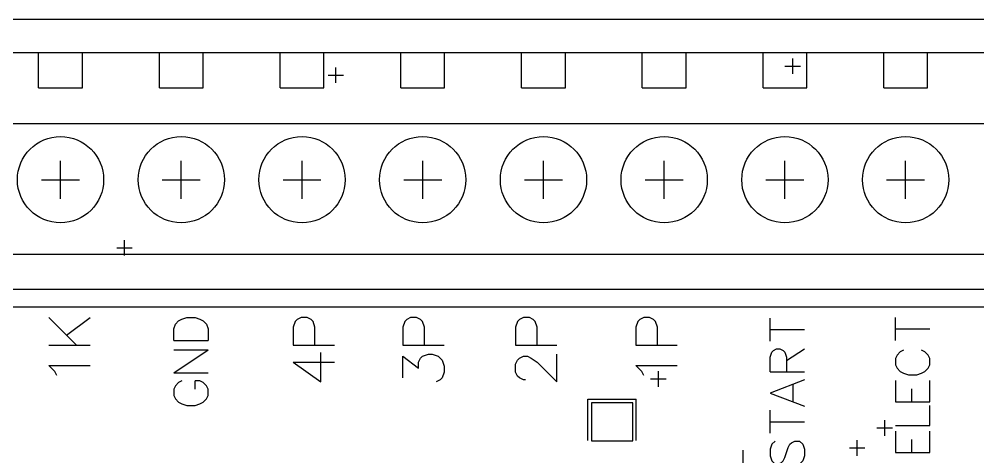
# Model space of a CAD drawing. Extents: x -69.4 to 29.6, y -21.9 to 37.7.
# Drawn here: x -44.76 to -16.96, y 25.03 to 37.71 of the extents above; entities that cross this region are included whole.
import ezdxf

# ---------------------------------------------------------------- set-up
doc = ezdxf.new("R2010")
doc.units = 0
doc.layers.get('0').update_dxf_attribs({"linetype": 'CONTINUOUS'})
for name, color, linetype in [('gg1', 1, 'CONTINUOUS'), ('gto', 5, 'CONTINUOUS'), ('gts', 1, 'CONTINUOUS')]:
    doc.layers.add(name, color=color, linetype=linetype)

# ---------------------------------------------------------------- blocks, each defined once
blk = doc.blocks.new('D55')
blk.add_lwpolyline([(-0.601499, -0.551499), (0.601499, -0.551499), (0.601499, 0.551499), (-0.601499, 0.551499)], close=True)
blk = doc.blocks.new('D80')
blk.add_circle((0, 0), 1.25)

msp = doc.modelspace()

# ---------------------------------------------------------------- linework, layer by layer
at = {"layer": 'gg1', "color": 1}
for points in [[(-64.396129, 37.709075), (21.710043, 37.709075)], [(-22.330045, 36.122072), (-22.330045, 36.572073)], [(-35.577071, 35.860072), (-35.577071, 36.310073)], [(-22.555045, 36.347073), (-22.105044, 36.347073)], [(-35.802072, 36.085072), (-35.352071, 36.085072)], [(-43.557087, 32.507065), (-43.557087, 33.607067)], [(-40.05708, 32.507065), (-40.05708, 33.607067)], [(-36.557073, 32.507065), (-36.557073, 33.607067)], [(-33.057066, 32.507065), (-33.057066, 33.607067)], [(-29.557059, 32.507065), (-29.557059, 33.607067)], [(-26.057052, 32.507065), (-26.057052, 33.607067)], [(-22.557045, 32.507065), (-22.557045, 33.607067)], [(-19.057038, 32.507065), (-19.057038, 33.607067)], [(-44.107088, 33.057066), (-43.007086, 33.057066)], [(-40.607081, 33.057066), (-39.507079, 33.057066)], [(-37.107074, 33.057066), (-36.007072, 33.057066)], [(-33.607067, 33.057066), (-32.507065, 33.057066)], [(-30.10706, 33.057066), (-29.007058, 33.057066)], [(-26.607053, 33.057066), (-25.507051, 33.057066)], [(-23.107046, 33.057066), (-22.007044, 33.057066)], [(-19.607039, 33.057066), (-18.507037, 33.057066)], [(-41.703083, 30.860062), (-41.703083, 31.310063)], [(-41.928084, 31.085062), (-41.478083, 31.085062)], [(-26.450053, 27.285055), (-26.000052, 27.285055)], [(-26.225052, 27.060054), (-26.225052, 27.510055)], [(-19.88804, 25.865052), (-19.438039, 25.865052)], [(-19.663039, 25.640051), (-19.663039, 26.090052)], [(-20.464041, 25.06005), (-20.464041, 25.510051)], [(-23.771048, 24.76905), (-23.771048, 25.21905)], [(-20.689041, 25.285051), (-20.23904, 25.285051)]]:
    msp.add_lwpolyline(points, dxfattribs=at)
at = {"layer": 'gto', "color": 5}
for points in [[(-64.396129, 37.709075), (21.710043, 37.709075)], [(-57.274115, 36.740073), (10.693021, 36.740073)], [(-44.192088, 35.724071), (-44.192088, 36.740073)], [(-44.192088, 35.724071), (-42.922086, 35.724071), (-42.922086, 36.740073)], [(-40.692081, 35.724071), (-40.692081, 36.740073)], [(-40.692081, 35.724071), (-39.422079, 35.724071), (-39.422079, 36.740073)], [(-37.192074, 35.724071), (-37.192074, 36.740073)], [(-37.192074, 35.724071), (-35.922072, 35.724071), (-35.922072, 36.740073)], [(-33.692067, 35.724071), (-33.692067, 36.740073)], [(-33.692067, 35.724071), (-32.422065, 35.724071), (-32.422065, 36.740073)], [(-30.19206, 35.724071), (-30.19206, 36.740073)], [(-30.19206, 35.724071), (-28.922058, 35.724071), (-28.922058, 36.740073)], [(-26.692053, 35.724071), (-26.692053, 36.740073)], [(-26.692053, 35.724071), (-25.422051, 35.724071), (-25.422051, 36.740073)], [(-23.192046, 35.724071), (-23.192046, 36.740073)], [(-23.192046, 35.724071), (-21.922044, 35.724071), (-21.922044, 36.740073)], [(-19.692039, 35.724071), (-19.692039, 36.740073)], [(-19.692039, 35.724071), (-18.422037, 35.724071), (-18.422037, 36.740073)], [(-59.307119, 34.685069), (10.690021, 34.685069)], [(-59.307119, 30.898062), (10.693021, 30.898062)], [(-59.307119, 30.898062), (10.693021, 30.898062)], [(-59.307119, 29.88206), (10.693021, 29.88206)], [(-59.307119, 29.374059), (8.660017, 29.374059)], [(-43.895088, 29.066058), (-43.095086, 28.266057)], [(-43.381087, 28.552057), (-42.695085, 29.066058)], [(-40.277081, 28.400057), (-40.277081, 28.733057), (-40.22908, 28.876058), (-40.13408, 28.971058), (-40.03908, 29.019058), (-39.89608, 29.066058), (-39.658079, 29.066058), (-39.515079, 29.019058), (-39.420079, 28.971058), (-39.325079, 28.876058), (-39.277079, 28.733057), (-39.277079, 28.400057)], [(-36.181072, 28.266057), (-36.181072, 28.780058), (-36.238072, 28.952058), (-36.296073, 29.009058), (-36.410073, 29.066058), (-36.581073, 29.066058), (-36.696073, 29.009058), (-36.753074, 28.952058), (-36.810074, 28.780058), (-36.810074, 28.266057), (-35.610071, 28.266057)], [(-33.007066, 28.266057), (-33.007066, 28.780058), (-33.064066, 28.952058), (-33.122066, 29.009058), (-33.236066, 29.066058), (-33.407067, 29.066058), (-33.522067, 29.009058), (-33.579067, 28.952058), (-33.636067, 28.780058), (-33.636067, 28.266057), (-32.436065, 28.266057)], [(-29.737059, 28.266057), (-29.737059, 28.780058), (-29.79406, 28.952058), (-29.85206, 29.009058), (-29.96606, 29.066058), (-30.13706, 29.066058), (-30.252061, 29.009058), (-30.309061, 28.952058), (-30.366061, 28.780058), (-30.366061, 28.266057), (-29.166058, 28.266057)], [(-26.250053, 28.266057), (-26.250053, 28.780058), (-26.307053, 28.952058), (-26.365053, 29.009058), (-26.479053, 29.066058), (-26.650053, 29.066058), (-26.765054, 29.009058), (-26.822054, 28.952058), (-26.879054, 28.780058), (-26.879054, 28.266057), (-25.679051, 28.266057)], [(-22.987046, 28.380057), (-22.987046, 29.046058)], [(-19.355039, 28.400057), (-19.355039, 29.066058)], [(-22.987046, 28.713057), (-21.987044, 28.713057)], [(-19.355039, 28.733057), (-18.355037, 28.733057)], [(-40.277081, 28.400057), (-39.277079, 28.400057)], [(-43.895088, 28.266057), (-42.695085, 28.266057)], [(-40.277081, 27.457055), (-39.277079, 28.123056)], [(-40.277081, 28.123056), (-39.277079, 28.123056)], [(-22.987046, 27.489055), (-22.987046, 27.918056), (-22.939046, 28.061056), (-22.892046, 28.108056), (-22.796046, 28.156056), (-22.701045, 28.156056), (-22.606045, 28.108056), (-22.558045, 28.061056), (-22.511045, 27.918056), (-22.511045, 27.489055)], [(-22.511045, 27.823056), (-21.987044, 28.156056)], [(-19.117038, 28.119056), (-19.212038, 28.071056), (-19.307039, 27.976056), (-19.355039, 27.881056), (-19.355039, 27.690055), (-19.307039, 27.595055), (-19.212038, 27.500055), (-19.117038, 27.452055), (-18.974038, 27.405055), (-18.736037, 27.405055), (-18.593037, 27.452055), (-18.498037, 27.500055), (-18.403037, 27.595055), (-18.355037, 27.690055), (-18.355037, 27.881056), (-18.403037, 27.976056), (-18.498037, 28.071056), (-18.593037, 28.119056)], [(-36.810074, 27.769056), (-36.010072, 27.198054), (-36.010072, 28.055056)], [(-33.636067, 27.312055), (-33.636067, 27.941056), (-33.179066, 27.598055), (-33.179066, 27.769056), (-33.122066, 27.884056), (-33.064066, 27.941056), (-32.893066, 27.998056), (-32.779066, 27.998056), (-32.607065, 27.941056), (-32.493065, 27.826056), (-32.436065, 27.655055), (-32.436065, 27.484055), (-32.493065, 27.312055), (-32.550065, 27.255055), (-32.665065, 27.198054)], [(-30.08006, 27.255055), (-30.13706, 27.255055), (-30.252061, 27.312055), (-30.309061, 27.369055), (-30.366061, 27.484055), (-30.366061, 27.712055), (-30.309061, 27.826056), (-30.252061, 27.884056), (-30.13706, 27.941056), (-30.02306, 27.941056), (-29.90906, 27.884056), (-29.737059, 27.769056), (-29.166058, 27.198054), (-29.166058, 27.998056)], [(-43.666087, 27.386055), (-43.723087, 27.501055), (-43.895088, 27.672055), (-42.695085, 27.672055)], [(-36.810074, 27.769056), (-35.610071, 27.769056)], [(-26.650053, 27.386055), (-26.707053, 27.501055), (-26.879054, 27.672055), (-25.679051, 27.672055)], [(-40.277081, 27.457055), (-39.277079, 27.457055)], [(-22.987046, 27.489055), (-21.987044, 27.489055)], [(-21.987044, 27.256055), (-22.987046, 26.875054), (-21.987044, 26.494053)], [(-19.355039, 27.238054), (-19.355039, 26.619053), (-18.355037, 26.619053), (-18.355037, 27.238054)], [(-40.03908, 27.228054), (-40.13408, 27.181054), (-40.22908, 27.086054), (-40.277081, 26.990054), (-40.277081, 26.800054), (-40.22908, 26.705053), (-40.13408, 26.610053), (-40.03908, 26.562053), (-39.89608, 26.514053), (-39.658079, 26.514053), (-39.515079, 26.562053), (-39.420079, 26.610053), (-39.325079, 26.705053), (-39.277079, 26.800054), (-39.277079, 26.990054), (-39.325079, 27.086054), (-39.420079, 27.181054), (-39.515079, 27.228054), (-39.658079, 27.228054)], [(-39.658079, 26.990054), (-39.658079, 27.228054)], [(-22.320045, 26.637053), (-22.320045, 27.113054)], [(-18.879038, 26.619053), (-18.879038, 27.000054)], [(-28.267057, 26.694053), (-26.867054, 26.694053)], [(-28.267057, 25.498051), (-28.267057, 26.694053)], [(-26.867054, 25.498051), (-26.867054, 26.694053)], [(-19.355039, 25.938052), (-18.355037, 25.938052), (-18.355037, 26.510053)], [(-22.987046, 25.709051), (-22.987046, 26.375053)], [(-22.987046, 26.042052), (-21.987044, 26.042052)], [(-19.355039, 25.772052), (-19.355039, 25.15305), (-18.355037, 25.15305), (-18.355037, 25.772052)], [(-22.844046, 25.485051), (-22.939046, 25.390051), (-22.987046, 25.24705), (-22.987046, 25.05605), (-22.939046, 24.91405), (-22.844046, 24.81805), (-22.749045, 24.81805), (-22.654045, 24.86605), (-22.606045, 24.91405), (-22.558045, 25.00905), (-22.463045, 25.294051), (-22.416045, 25.390051), (-22.368045, 25.437051), (-22.273045, 25.485051), (-22.130044, 25.485051), (-22.035044, 25.390051), (-21.987044, 25.24705), (-21.987044, 25.05605), (-22.035044, 24.91405), (-22.130044, 24.81805)], [(-18.879038, 25.15305), (-18.879038, 25.534051)]]:
    msp.add_lwpolyline(points, dxfattribs=at)
at = {"layer": 'gts', "color": 1}
msp.add_lwpolyline([(-64.396129, 37.709075), (21.710043, 37.709075)], dxfattribs=at)

# ---------------------------------------------------------------- block references
at = {"layer": 'gts'}
for name, p in [('D80', (-43.557087, 33.057066)), ('D80', (-40.05708, 33.057066)), ('D80', (-36.557073, 33.057066)), ('D80', (-33.057066, 33.057066)), ('D80', (-29.557059, 33.057066)), ('D80', (-26.057052, 33.057066)), ('D80', (-22.557045, 33.057066)), ('D80', (-19.057038, 33.057066)), ('D55', (-27.567055, 26.044052))]:
    msp.add_blockref(name, p, dxfattribs=at)

doc.saveas('drawing.dxf')
